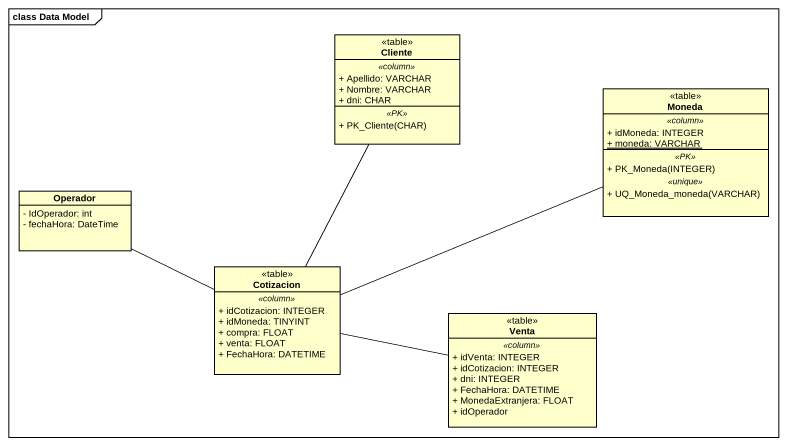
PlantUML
@startuml
mainframe class Data Model
hide circle
hide empty members
skinparam classAttributeIconSize 0
class Cliente <<table>> {
  .. <<column>> ..
  + Apellido: VARCHAR
  + Nombre: VARCHAR
  + dni: CHAR
  .. <<PK>> ..
  + PK_Cliente(CHAR)
}
class Moneda <<table>> {
  .. <<column>> ..
  + idMoneda: INTEGER
  {static} + moneda: VARCHAR
  .. <<PK>> ..
  + PK_Moneda(INTEGER)
  .. <<unique>> ..
  + UQ_Moneda_moneda(VARCHAR)
}
class Operador {
  - IdOperador: int
  - fechaHora: DateTime
}
class Cotizacion <<table>> {
  .. <<column>> ..
  + idCotizacion: INTEGER
  + idMoneda: TINYINT
  + compra: FLOAT
  + venta: FLOAT
  + FechaHora: DATETIME
}
class Venta <<table>> {
  .. <<column>> ..
  + idVenta: INTEGER
  + idCotizacion: INTEGER
  + dni: INTEGER
  + FechaHora: DATETIME
  + MonedaExtranjera: FLOAT
  + idOperador
}
Cliente -- Cotizacion
Operador -right- Cotizacion
Cotizacion -right- Moneda
Venta -left- Cotizacion
@enduml
